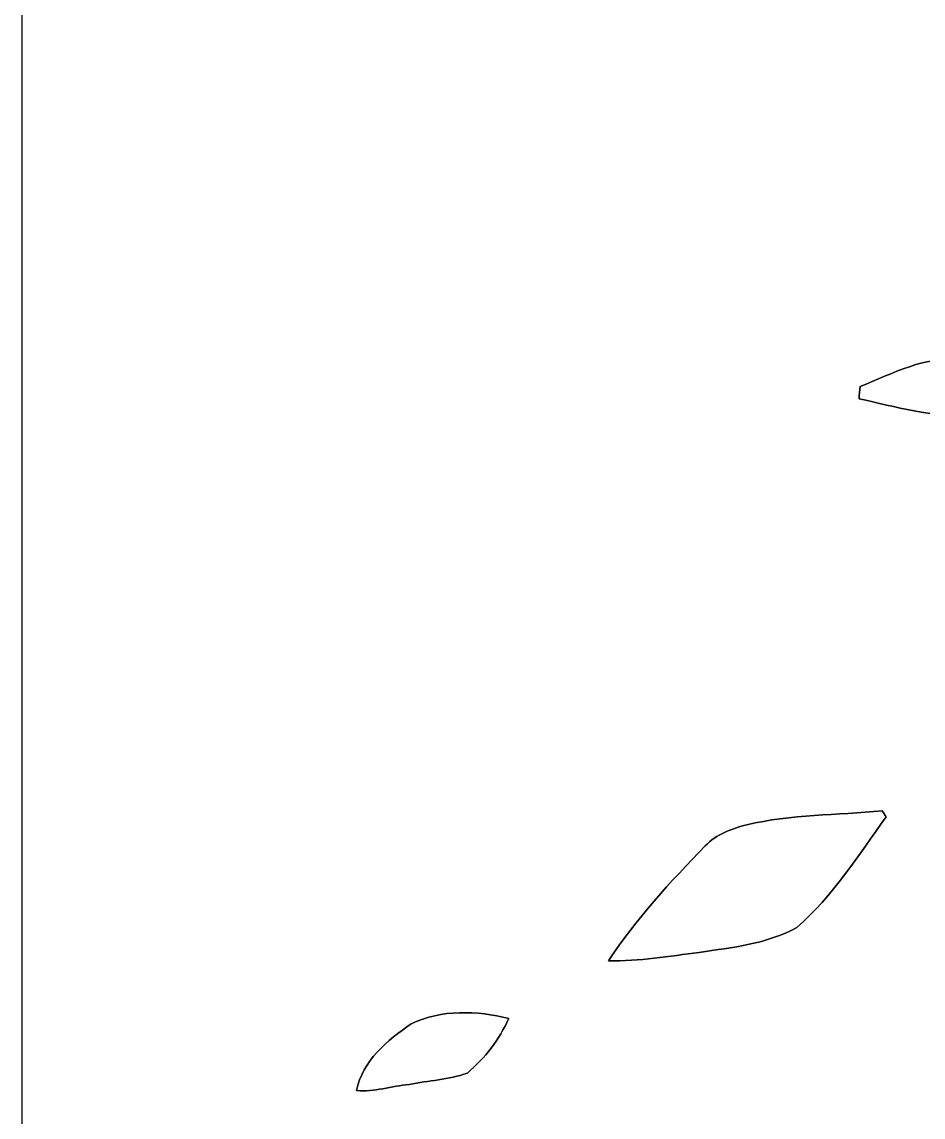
# Model space of a CAD drawing. Header units: centimetres. Extents: x -16.8 to 16.8, y -16.7 to 16.7.
# Drawn here: x -16.77 to -7.21, y -7.61 to 4.01 of the extents above; entities that cross this region are included whole.
import ezdxf

# ---------------------------------------------------------------- set-up
doc = ezdxf.new("R2010")
doc.units = ezdxf.units.CM
doc.header["$MEASUREMENT"] = 0
doc.layers.add('Layer 1', color=7, linetype='Continuous')

msp = doc.modelspace()

# ---------------------------------------------------------------- linework, layer by layer
at = {"layer": 'Layer 1', "color": 7}
for points, knots in [([(-16.77458, 16.66875), (-16.77458, 16.66875), (16.77458, 16.66875), (16.77458, 16.66875), (16.77458, 16.66875), (16.77458, 16.66875), (16.77458, -16.66875), (16.77458, -16.66875), (16.77458, -16.66875), (16.77458, -16.66875), (-16.77458, -16.66875), (-16.77458, -16.66875), (-16.77458, -16.66875), (-16.77458, -16.66875), (-16.77458, 16.66875), (-16.77458, 16.66875), (-16.77458, 16.66875), (-16.77458, 16.66875), (-16.77458, 16.66875), (-16.77458, 16.66875)], [0, 0, 0, 0, 0.16666667, 0.16666667, 0.16666667, 0.16666667, 0.33333333, 0.33333333, 0.33333333, 0.33333333, 0.5, 0.5, 0.5, 0.5, 0.66666667, 0.66666667, 0.66666667, 0.66666667, 1, 1, 1, 1]), ([(-7.87753, 0.14358), (-7.5311, 0.28081), (-7.18291, 0.47061), (-6.79626, 0.43251), (-6.79626, 0.43251), (-6.57789, 0.39441), (-6.38704, 0.26176), (-6.23958, 0.10054), (-6.23958, 0.10054), (-6.39233, 0.01693), (-6.53239, -0.10442), (-6.70772, -0.13653), (-6.70772, -0.13653), (-7.10671, -0.19932), (-7.50111, -0.06844), (-7.88776, 0.0127), (-7.88776, 0.0127), (-7.88458, 0.0568), (-7.88106, 0.10019), (-7.87753, 0.14358)], [0, 0, 0, 0, 0.16666667, 0.16666667, 0.16666667, 0.16666667, 0.33333333, 0.33333333, 0.33333333, 0.33333333, 0.5, 0.5, 0.5, 0.5, 0.66666667, 0.66666667, 0.66666667, 0.66666667, 1, 1, 1, 1]), ([(-9.07979, -4.50674), (-8.60778, -4.39914), (-8.12165, -4.40373), (-7.64152, -4.36069), (-7.64152, -4.36069), (-7.63164, -4.37656), (-7.61153, -4.40866), (-7.60166, -4.42454), (-7.60166, -4.42454), (-7.89376, -4.8327), (-8.16504, -5.26627), (-8.54957, -5.59611), (-8.54957, -5.59611), (-8.8646, -5.77497), (-9.2329, -5.80849), (-9.58356, -5.8614), (-9.58356, -5.8614), (-9.90318, -5.90409), (-10.2235, -5.9563), (-10.547, -5.95101), (-10.547, -5.95101), (-10.25525, -5.50404), (-9.88977, -5.11351), (-9.51971, -4.73146), (-9.51971, -4.73146), (-9.4047, -4.60622), (-9.23854, -4.55154), (-9.07979, -4.50674)], [0, 0, 0, 0, 0.125, 0.125, 0.125, 0.125, 0.25, 0.25, 0.25, 0.25, 0.375, 0.375, 0.375, 0.375, 0.5, 0.5, 0.5, 0.5, 0.625, 0.625, 0.625, 0.625, 0.75, 0.75, 0.75, 0.75, 1, 1, 1, 1]), ([(-12.64073, -6.61987), (-12.32182, -6.4643), (-11.94364, -6.48088), (-11.60604, -6.56272), (-11.60604, -6.56272), (-11.70658, -6.78568), (-11.85792, -6.985), (-12.0456, -7.14234), (-12.0456, -7.14234), (-12.24351, -7.21501), (-12.45694, -7.22348), (-12.66296, -7.26228), (-12.66296, -7.26228), (-12.84958, -7.28027), (-13.03443, -7.34695), (-13.22352, -7.3279), (-13.22352, -7.3279), (-13.16002, -7.01393), (-12.89191, -6.79097), (-12.64073, -6.61987)], [0, 0, 0, 0, 0.16666667, 0.16666667, 0.16666667, 0.16666667, 0.33333333, 0.33333333, 0.33333333, 0.33333333, 0.5, 0.5, 0.5, 0.5, 0.66666667, 0.66666667, 0.66666667, 0.66666667, 1, 1, 1, 1])]:
    msp.add_open_spline(points, degree=3, knots=knots, dxfattribs=at)
at = {"layer": 'Layer 1', "color": 253}
for points, knots in [([(-7.87753, 0.14358), (-7.88106, 0.10019), (-7.88458, 0.0568), (-7.88776, 0.0127), (-7.88776, 0.0127), (-7.50111, -0.06844), (-7.10671, -0.19932), (-6.70772, -0.13653), (-6.70772, -0.13653), (-6.53239, -0.10442), (-6.39233, 0.01693), (-6.23958, 0.10054), (-6.23958, 0.10054), (-6.38704, 0.26176), (-6.57789, 0.39441), (-6.79626, 0.43251), (-6.79626, 0.43251), (-7.18291, 0.47061), (-7.5311, 0.28081), (-7.87753, 0.14358), (-7.87753, 0.14358), (-7.87753, 0.14358), (-7.87753, 0.14358), (-7.87753, 0.14358)], [0, 0, 0, 0, 0.14285714, 0.14285714, 0.14285714, 0.14285714, 0.28571429, 0.28571429, 0.28571429, 0.28571429, 0.42857143, 0.42857143, 0.42857143, 0.42857143, 0.57142857, 0.57142857, 0.57142857, 0.57142857, 0.71428571, 0.71428571, 0.71428571, 0.71428571, 1, 1, 1, 1]), ([(-9.07979, -4.50674), (-9.23854, -4.55154), (-9.4047, -4.60622), (-9.51971, -4.73146), (-9.51971, -4.73146), (-9.88977, -5.11351), (-10.25525, -5.50404), (-10.547, -5.95101), (-10.547, -5.95101), (-10.2235, -5.9563), (-9.90318, -5.90409), (-9.58356, -5.8614), (-9.58356, -5.8614), (-9.2329, -5.80849), (-8.8646, -5.77497), (-8.54957, -5.59611), (-8.54957, -5.59611), (-8.16504, -5.26627), (-7.89376, -4.8327), (-7.60166, -4.42454), (-7.60166, -4.42454), (-7.61153, -4.40866), (-7.63164, -4.37656), (-7.64152, -4.36069), (-7.64152, -4.36069), (-8.12165, -4.40373), (-8.60778, -4.39914), (-9.07979, -4.50674), (-9.07979, -4.50674), (-9.07979, -4.50674), (-9.07979, -4.50674), (-9.07979, -4.50674)], [0, 0, 0, 0, 0.11111111, 0.11111111, 0.11111111, 0.11111111, 0.22222222, 0.22222222, 0.22222222, 0.22222222, 0.33333333, 0.33333333, 0.33333333, 0.33333333, 0.44444444, 0.44444444, 0.44444444, 0.44444444, 0.55555556, 0.55555556, 0.55555556, 0.55555556, 0.66666667, 0.66666667, 0.66666667, 0.66666667, 0.77777778, 0.77777778, 0.77777778, 0.77777778, 1, 1, 1, 1]), ([(-12.64073, -6.61987), (-12.89191, -6.79097), (-13.16002, -7.01393), (-13.22352, -7.3279), (-13.22352, -7.3279), (-13.03443, -7.34695), (-12.84958, -7.28027), (-12.66296, -7.26228), (-12.66296, -7.26228), (-12.45694, -7.22348), (-12.24351, -7.21501), (-12.0456, -7.14234), (-12.0456, -7.14234), (-11.85792, -6.985), (-11.70658, -6.78568), (-11.60604, -6.56272), (-11.60604, -6.56272), (-11.94364, -6.48088), (-12.32182, -6.4643), (-12.64073, -6.61987), (-12.64073, -6.61987), (-12.64073, -6.61987), (-12.64073, -6.61987), (-12.64073, -6.61987)], [0, 0, 0, 0, 0.14285714, 0.14285714, 0.14285714, 0.14285714, 0.28571429, 0.28571429, 0.28571429, 0.28571429, 0.42857143, 0.42857143, 0.42857143, 0.42857143, 0.57142857, 0.57142857, 0.57142857, 0.57142857, 0.71428571, 0.71428571, 0.71428571, 0.71428571, 1, 1, 1, 1])]:
    msp.add_open_spline(points, degree=3, knots=knots, dxfattribs=at)

doc.saveas('drawing.dxf')
